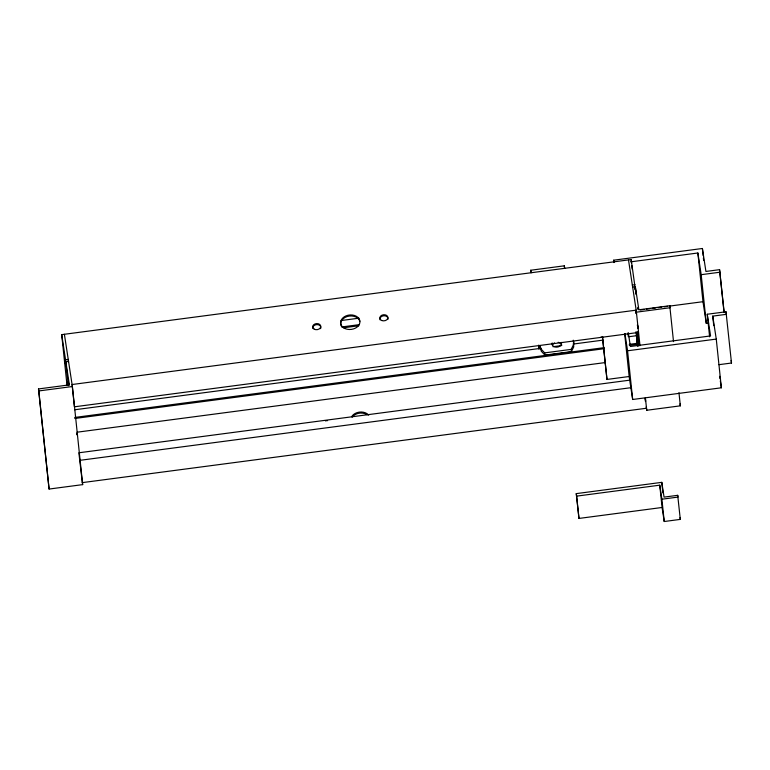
<?xml version="1.0" encoding="UTF-8"?>
<svg xmlns="http://www.w3.org/2000/svg" width="770" height="770" viewBox="0 0 770 770"><rect width="100%" height="100%" fill="white"/><g stroke="black" fill="none" stroke-linecap="round" stroke-linejoin="round"><path stroke-width="1.16" d="M571.407 351.611L571.176 349.387L573.486 344.71L573.563 341.38L573.717 346.933L571.407 351.611L544.91 355.105L541.281 351.216L539.866 345.749M530.982 272.628L530.732 270.241L564.314 265.814L564.699 268.326M613.95 262.56L613.709 260.183L702.404 248.489L705.917 271.454L719.565 269.664L724.185 312.601M66.971 384.875L61.706 334.632L631.179 259.557L636.02 294.256M630.668 261.848L697.87 252.993L701.191 274.688L706.292 323.39L708.641 323.082M341.091 320.541L358.984 318.183M701.191 274.688L719.96 272.214M68.357 385.683L65.546 359.754L68.232 359.397L68.482 361.784M632.334 285.035L635.019 284.679M68.54 361.409L65.854 361.756L69.387 384.865L38.5 388.937L49.078 489.056L82.659 484.628L72.39 386.521L64.391 334.276M632.642 287.046L635.327 286.69L638.869 309.8L669.756 305.728L670.064 307.74L636.482 312.168L628.493 259.913M342.072 326.923L358.762 324.719M343.372 327.789L358.878 325.748M640.486 309.935L644.028 309.463M646.386 309.155L649.918 308.683M652.277 308.375L655.819 307.913M658.177 307.596L661.709 307.134M664.067 306.826L667.609 306.354M669.967 306.046L702.971 301.696L697.87 252.993M49.078 489.056L38.808 390.948L72.39 386.521M709.613 336.808L707.245 314.247L726.004 311.773L726.399 314.324L712.75 316.123L713.751 325.623M600.542 337.327L602.862 337.019M638.513 332.447L74.411 406.81L72.082 384.519L636.184 310.156L639.995 345.663M74.719 409.765L541.021 348.3M552.947 346.721L561.301 345.624M573.226 344.055L603.035 340.119M629.273 336.663L636.434 335.72L637.695 344.286L629.34 345.383M540.213 348.04L539.982 345.807L541.05 348.983L544.669 352.881L571.176 349.387M74.671 417.456L604.19 347.655M629.234 344.354L637.589 343.256M74.786 418.485L604.296 348.685M716.264 339.089L721.365 387.791L632.671 399.486L627.569 350.783L716.264 339.089L712.75 316.123M77.116 432.191L605.441 362.545M602.361 336.5L606.981 379.437L629.157 376.511L624.672 333.757M718.988 364.672L731.5 363.026L726.004 311.773M629.85 380.149L78.867 452.789L82.352 482.617L646.453 408.254M80.013 460.316L630.996 387.685M646.242 406.839L646.762 410.266L680.343 405.838L678.957 392.681M578.973 518.431L576.634 496.13L659.755 485.177L662.085 507.478L578.973 518.431L576.249 493.628L661.796 482.347L664.058 497.112L677.696 495.322L677.975 497.093L661.902 499.22L664.231 521.511L680.305 519.394L677.696 495.322M637.955 307.451L638.224 309.242M635.895 313.13L635.625 311.35M731.105 360.476L731.5 363.026M719.613 376.309L719.96 378.609M720.316 380.9L721.365 387.791M707.245 314.247L710.566 335.932L630.399 346.5L628.301 332.804M702.971 301.696L706.292 323.39M680.035 403.827L680.343 405.838M680.035 517.613L680.305 519.394M637.358 324.911L637.907 328.145M659.755 485.177L661.902 499.22M636.713 337.905L637.695 344.286M662.085 507.478L664.231 521.511M645.01 398.85L645.385 401.247M613.709 260.183L614.056 262.474M624.932 333.554L627.569 350.783M629.157 376.511L632.671 399.486M573.265 340.186L573.794 343.613M576.249 493.628L576.634 496.13M530.732 270.241L531.117 272.753M61.706 334.632L65.546 359.754M82.313 482.338L82.659 484.628M38.5 388.937L38.808 390.948M634.836 287.114L635.135 289.414M634.827 288.134L634.932 288.914M68.857 385.087L68.395 382.161L68.732 385.279M637.762 332.188L638.253 335.383L637.955 332.544M67.847 385.558L67.356 382.353L67.654 385.192M76.596 433.231L76.788 434.771M638.109 309.425L637.945 308.048M635.741 311.157L635.962 313.034M719.565 269.664L724.041 312.428M702.404 248.489L703.154 255.621M703.395 257.989L703.645 260.366M669.756 305.728L673.519 341.62M661.796 482.347L662.903 492.906M635.327 286.69L636.078 293.87M631.179 259.557L631.554 263.147M631.804 265.544L632.18 269.134M645.347 397.695L646.762 410.266M636.232 311.215L636.482 313.602M637.733 325.508L637.984 327.885M645.424 398.927L645.674 401.314M637.406 332.505L638.782 345.663M637.223 331.697L638.725 346.048M636.01 331.697L637.541 346.279M627.945 333.121L628.32 336.692M602.506 336.673L606.981 379.437M564.314 265.814L564.564 268.21M544.669 352.881L544.91 355.105M538.702 345.133L539.067 348.637M538.625 345.615L539 349.195M341.764 326.913A9.683 7.257 -6 0 1 347.203 316.518A9.683 7.257 -6 0 1 359.85 321.331M312.793 328.261A4.062 3.051 -6 0 1 317.327 324.613A4.062 3.051 -6 0 1 320.57 328.655M380.082 319.868A4.062 3.051 -6 0 1 383.845 315.767A4.062 3.051 -6 0 1 387.916 319.338M552.408 345.191A4.745 3.552 -6 0 1 554.544 342.891M558.125 342.313A4.745 3.552 -6 0 1 561.734 345.528M561.311 342.39A4.745 3.552 -6 0 1 556.874 347.155A4.745 3.552 -6 0 1 552.177 342.958M352.092 417.205A9.683 7.257 -6 0 1 367.232 414.751M351.977 416.185A9.683 7.257 -6 0 1 368.705 415.136M325.469 420.921A4.062 3.051 -6 0 1 327.558 420.67M65.007 360.062L65.816 366.097L65.007 360.062M636.944 334.401L637.733 340.436L636.944 334.401M344.989 328.54A9.683 7.257 -6 0 0 359.927 322.187A9.683 7.257 -6 0 0 345.932 315.921A9.683 7.257 -6 0 0 344.989 328.54M381.939 320.57A4.062 3.051 -6 0 0 387.916 317.51A4.062 3.051 -6 0 0 381.728 315.286A4.062 3.051 -6 0 0 381.939 320.57M314.256 329.185A4.062 3.051 -6 0 0 320.734 326.846A4.062 3.051 -6 0 0 315.142 323.891A4.062 3.051 -6 0 0 314.256 329.185"/></g></svg>
